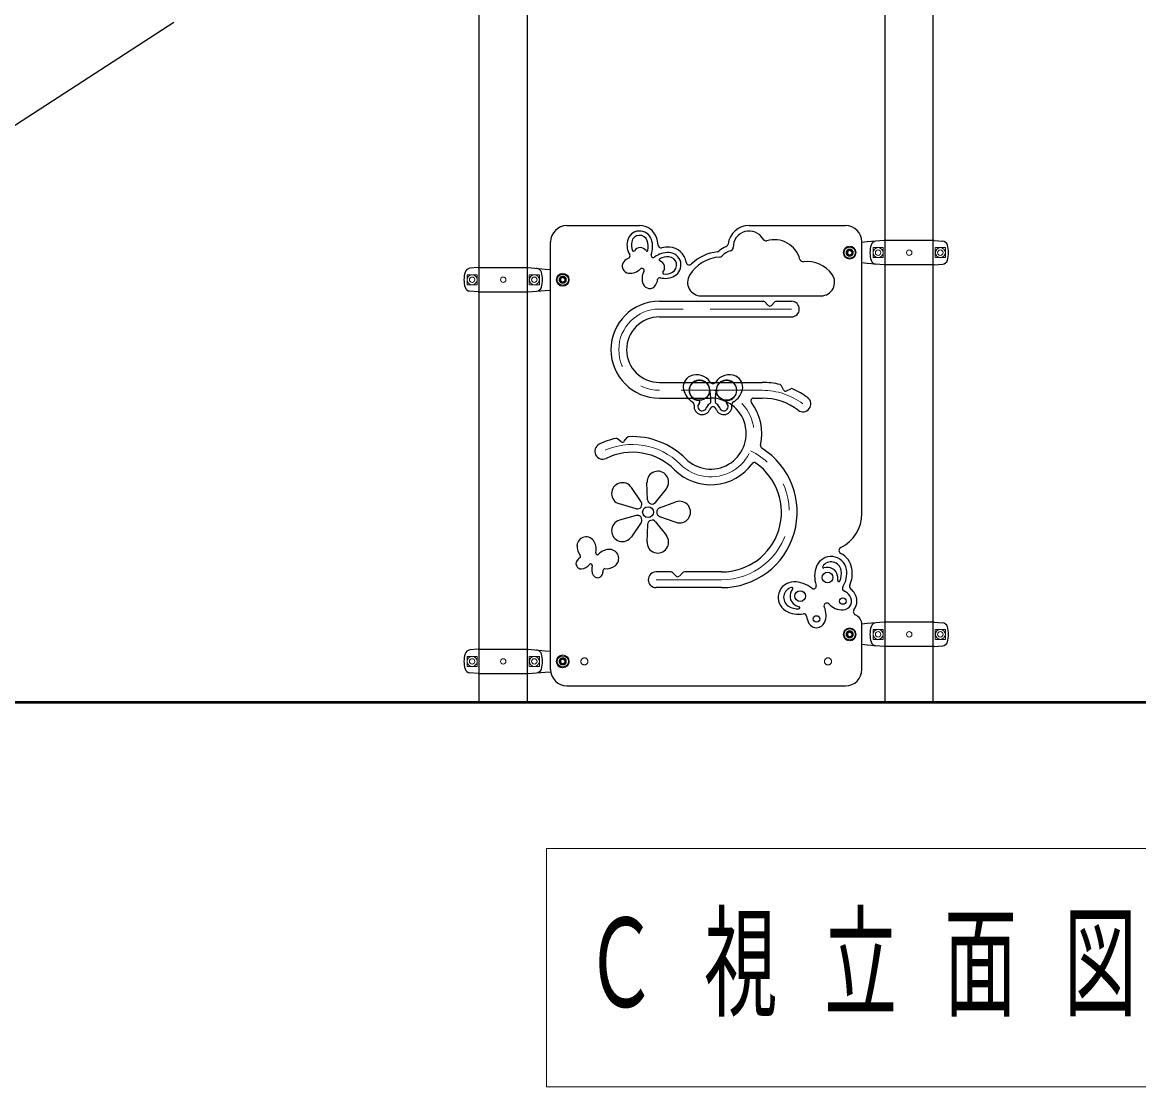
# Model space of a CAD drawing. Units: millimetres on the paper, scale 1:50. Extents: x -507 to 0, y -594 to 257.
# Drawn here: x -274.54 to -233.3, y -147.98 to -108.66 of the extents above; entities that cross this region are included whole.
import ezdxf

# ---------------------------------------------------------------- set-up
doc = ezdxf.new("R2010")
doc.units = ezdxf.units.MM
doc.linetypes.add('USER1', pattern=[4.5, 2.5, -2])
doc.linetypes.add('USER2', pattern=[6, 3, -1, 1, -1])
doc.layers.add('1_50', color=7, linetype='Continuous', lineweight=25)
doc.styles.add('ＭＳ ゴシック', font='')
doc.styles.get('ＭＳ ゴシック').set_extended_font_data('MS Gothic')

msp = doc.modelspace()

# ---------------------------------------------------------------- linework, layer by layer
at = {"layer": '1_50'}
for p, q in [((-257.667, -133.773), (-257.667, -75.483)), ((-255.885, -133.773), (-255.885, -75.483)), ((-242.667, -133.773), (-242.667, -75.483)), ((-240.885, -133.773), (-240.885, -75.483)), ((-268.94, -108.665), (-298.592, -127.868))]:
    msp.add_line(p, q, dxfattribs=at)
at = {"layer": '1_50', "color": 4}
for p, q in [((-254.426, -116.173), (-251.736, -116.173)), ((-247.689, -116.173), (-244.126, -116.173)), ((-255.026, -132.573), (-255.026, -116.773)), ((-244.056, -117.127), (-243.976, -117.081)), ((-244.056, -117.127), (-244.056, -117.219)), ((-243.976, -117.081), (-243.896, -117.127)), ((-243.896, -117.127), (-243.896, -117.219)), ((-243.526, -126.813), (-243.526, -116.773)), ((-244.056, -117.219), (-243.976, -117.265)), ((-243.976, -117.265), (-243.896, -117.219)), ((-254.656, -118.127), (-254.576, -118.081)), ((-254.656, -118.127), (-254.656, -118.219)), ((-254.656, -118.219), (-254.576, -118.265)), ((-254.576, -118.081), (-254.496, -118.127)), ((-254.576, -118.265), (-254.496, -118.219)), ((-254.496, -118.127), (-254.496, -118.219)), ((-243.526, -132.573), (-243.526, -130.916)), ((-244.056, -131.227), (-243.976, -131.181)), ((-244.056, -131.227), (-244.056, -131.319)), ((-244.056, -131.319), (-243.976, -131.365)), ((-243.976, -131.181), (-243.896, -131.227)), ((-243.976, -131.365), (-243.896, -131.319)), ((-243.896, -131.227), (-243.896, -131.319)), ((-254.656, -132.227), (-254.576, -132.181)), ((-254.656, -132.227), (-254.656, -132.319)), ((-254.656, -132.319), (-254.576, -132.365)), ((-254.576, -132.181), (-254.496, -132.227)), ((-254.576, -132.365), (-254.496, -132.319)), ((-254.496, -132.227), (-254.496, -132.319)), ((-254.426, -133.173), (-244.126, -133.173))]:
    msp.add_line(p, q, dxfattribs=at)
at = {"layer": '1_50', "color": 2}
for p, q in [((-243.326, -116.778), (-243.526, -116.793)), ((-242.696, -116.723), (-243.326, -116.778)), ((-240.856, -116.723), (-242.696, -116.723)), ((-240.856, -116.723), (-240.54, -116.751)), ((-257.696, -117.723), (-258.012, -117.751)), ((-257.696, -117.723), (-255.855, -117.723)), ((-255.856, -117.723), (-255.226, -117.778)), ((-255.226, -117.778), (-255.026, -117.793)), ((-243.326, -117.568), (-243.526, -117.553)), ((-242.696, -117.623), (-243.326, -117.568)), ((-240.856, -117.623), (-242.696, -117.623)), ((-240.856, -117.623), (-240.54, -117.595)), ((-257.696, -118.623), (-258.012, -118.595)), ((-257.696, -118.623), (-255.855, -118.623)), ((-255.856, -118.623), (-255.226, -118.568)), ((-255.226, -118.568), (-255.026, -118.553)), ((-249.465, -118.768), (-245.033, -118.768)), ((-251.006, -118.968), (-247.172, -118.968)), ((-246.982, -119.125), (-247.116, -118.991)), ((-246.869, -119.125), (-246.736, -118.991)), ((-246.68, -118.968), (-246.126, -118.968)), ((-251.006, -119.548), (-246.126, -119.548)), ((-251.006, -121.968), (-247.206, -121.968)), ((-246.417, -122.245), (-246.494, -122.089)), ((-246.31, -122.281), (-246.154, -122.204)), ((-251.006, -122.548), (-249.108, -122.548)), ((-247.528, -122.548), (-247.206, -122.548)), ((-252.414, -124.156), (-252.552, -124.05)), ((-252.302, -124.141), (-252.196, -124.002)), ((-251.442, -126.301), (-251.464, -125.66)), ((-251.681, -126.379), (-252.04, -125.847)), ((-251.144, -126.398), (-250.749, -125.892)), ((-251.865, -126.632), (-252.482, -126.455)), ((-250.996, -126.602), (-250.393, -126.382)), ((-251.865, -126.884), (-252.482, -127.061)), ((-250.996, -126.914), (-250.393, -127.134)), ((-251.681, -127.137), (-252.04, -127.669)), ((-251.442, -127.215), (-251.464, -127.856)), ((-251.144, -127.118), (-250.749, -127.624)), ((-250.572, -128.968), (-251.126, -128.968)), ((-250.382, -129.125), (-250.516, -128.991)), ((-250.269, -129.125), (-250.136, -128.991)), ((-248.706, -128.968), (-250.08, -128.968)), ((-248.706, -129.548), (-251.126, -129.548)), ((-243.326, -130.878), (-243.526, -130.893)), ((-242.696, -130.823), (-243.326, -130.878)), ((-240.856, -130.823), (-242.696, -130.823)), ((-240.856, -130.823), (-240.54, -130.851)), ((-257.696, -131.823), (-258.012, -131.851)), ((-257.696, -131.823), (-255.855, -131.823)), ((-255.856, -131.823), (-255.226, -131.878)), ((-255.226, -131.878), (-255.026, -131.893)), ((-243.326, -131.668), (-243.526, -131.653)), ((-242.696, -131.723), (-243.326, -131.668)), ((-240.856, -131.723), (-242.696, -131.723)), ((-240.856, -131.723), (-240.54, -131.695)), ((-257.696, -132.723), (-258.012, -132.695)), ((-257.696, -132.723), (-255.855, -132.723)), ((-255.856, -132.723), (-255.226, -132.668)), ((-255.226, -132.668), (-255.026, -132.653))]:
    msp.add_line(p, q, dxfattribs=at)
at = {"layer": '1_50', "color": 2, "lineweight": 13}
for p, q in [((-242.741, -116.988), (-243.111, -116.988)), ((-243.111, -117.358), (-243.111, -116.988)), ((-240.811, -116.988), (-240.441, -116.988)), ((-240.441, -117.358), (-240.441, -116.988)), ((-242.741, -117.358), (-243.111, -117.358)), ((-240.811, -117.358), (-240.441, -117.358)), ((-257.741, -117.988), (-258.111, -117.988)), ((-258.111, -118.358), (-258.111, -117.988)), ((-257.741, -118.358), (-258.111, -118.358)), ((-255.811, -117.988), (-255.441, -117.988)), ((-255.811, -118.358), (-255.441, -118.358)), ((-255.441, -118.358), (-255.441, -117.988)), ((-242.741, -131.088), (-243.111, -131.088)), ((-243.111, -131.458), (-243.111, -131.088)), ((-240.811, -131.088), (-240.441, -131.088)), ((-240.441, -131.458), (-240.441, -131.088)), ((-242.741, -131.458), (-243.111, -131.458)), ((-240.811, -131.458), (-240.441, -131.458)), ((-257.741, -132.088), (-258.111, -132.088)), ((-258.111, -132.458), (-258.111, -132.088)), ((-255.811, -132.088), (-255.441, -132.088)), ((-255.441, -132.458), (-255.441, -132.088)), ((-257.741, -132.458), (-258.111, -132.458)), ((-255.811, -132.458), (-255.441, -132.458))]:
    msp.add_line(p, q, dxfattribs=at)
at = {"layer": '1_50', "color": 4, "linetype": 'USER2', "lineweight": 13}
for p, q in [((-246.126, -119.258), (-251.006, -119.258)), ((-247.206, -122.258), (-251.006, -122.258)), ((-251.126, -129.258), (-248.706, -129.258))]:
    msp.add_line(p, q, dxfattribs=at)
at = {"layer": '1_50', "lineweight": 50}
msp.add_line((-317.894, -133.773), (-192.124, -133.773), dxfattribs=at)
at = {"layer": '1_50', "lineweight": 13}
for p, q in [((-255.176, -139.182), (-255.176, -147.982)), ((-198.376, -139.182), (-255.176, -139.182)), ((-255.176, -147.982), (-198.376, -147.982))]:
    msp.add_line(p, q, dxfattribs=at)
for centre in [(-243.976, -117.173), (-254.576, -118.173), (-243.976, -131.273), (-254.576, -132.273)]:
    msp.add_circle(centre, 0.24, dxfattribs=at)
at = {"layer": '1_50', "color": 4}
for centre, radius in [((-243.976, -117.173), 0.21), ((-254.576, -118.173), 0.21), ((-244.793, -129.173), 0.2), ((-245.805, -129.861), 0.2), ((-244.23, -130.044), 0.12), ((-245.203, -130.705), 0.12), ((-243.976, -131.273), 0.21), ((-254.576, -132.273), 0.21)]:
    msp.add_circle(centre, radius, dxfattribs=at)
at = {"layer": '1_50', "color": 4, "linetype": 'USER1', "lineweight": 13}
for centre, radius in [((-243.976, -117.173), 0.13), ((-243.976, -117.173), 0.125), ((-254.576, -118.173), 0.13), ((-254.576, -118.173), 0.125), ((-243.976, -131.273), 0.125), ((-254.576, -132.273), 0.125)]:
    msp.add_circle(centre, radius, dxfattribs=at)
at = {"layer": '1_50', "color": 4, "lineweight": 13}
for centre in [(-243.976, -117.173), (-254.576, -118.173), (-243.976, -131.273), (-254.576, -132.273)]:
    msp.add_circle(centre, 0.11, dxfattribs=at)
at = {"layer": '1_50', "color": 2, "lineweight": 13}
for centre, radius in [((-242.926, -117.173), 0.185), ((-242.926, -117.173), 0.1), ((-241.776, -117.173), 0.1), ((-240.626, -117.173), 0.185), ((-240.626, -117.173), 0.1), ((-257.926, -118.173), 0.185), ((-257.926, -118.173), 0.1), ((-256.776, -118.173), 0.1), ((-255.626, -118.173), 0.185), ((-255.626, -118.173), 0.1), ((-242.926, -131.273), 0.185), ((-240.626, -131.273), 0.185), ((-242.926, -131.273), 0.1), ((-241.776, -131.273), 0.1), ((-240.626, -131.273), 0.1), ((-257.926, -132.273), 0.185), ((-257.926, -132.273), 0.1), ((-256.776, -132.273), 0.1), ((-255.626, -132.273), 0.185), ((-255.626, -132.273), 0.1)]:
    msp.add_circle(centre, radius, dxfattribs=at)
at = {"layer": '1_50', "color": 40}
for centre in [(-249.526, -122.258), (-249.526, -122.258), (-248.526, -122.258), (-248.526, -122.258)]:
    msp.add_circle(centre, 0.37, dxfattribs=at)
at = {"layer": '1_50', "color": 2}
msp.add_circle((-251.426, -126.758), 0.2, dxfattribs=at)
at = {"layer": '1_50', "linetype": 'USER1', "lineweight": 13}
for centre in [(-243.976, -131.273), (-254.576, -132.273), (-253.776, -132.273), (-244.776, -132.273)]:
    msp.add_circle(centre, 0.13, dxfattribs=at)
at = {"layer": '1_50', "color": 4}
for centre, radius, start, end in [((-254.426, -116.773), 0.6, 90, 180), ((-251.736, -116.834), 0.661, 19.1803, 90), ((-247.689, -116.959), 0.786, 90, 172.4466), ((-244.126, -116.773), 0.6, 0, 90), ((-251.736, -116.834), 0.301, 19.1803, 167.652), ((-252.083, -116.954), 1.028, 3.8123, 19.1803), ((-251.49, -116.888), 0.553, 167.652, 202.4011), ((-251.964, -117.083), 0.04, 202.4011, 326.3912), ((-251.713, -117.25), 0.262, 35.5445, 146.3912), ((-251.467, -117.075), 0.04, 215.5445, 348.9386), ((-252.083, -116.954), 0.668, 348.9386, 19.1803), ((-250.938, -116.878), 0.12, 183.8123, 282.6803), ((-250.686, -117.998), 1.028, 87.3123, 102.6803), ((-250.669, -117.631), 0.661, 9.3078, 87.3123), ((-248.878, -117.022), 0.12, 276.1833, 312.2344), ((-248.221, -117.746), 0.858, 112.0596, 132.2344), ((-248.588, -116.84), 0.12, 292.0596, 352.4466), ((-250.976, -117.441), 0.04, 117.554, 250.9481), ((-250.686, -117.998), 0.668, 87.3123, 117.554), ((-251.075, -117.727), 0.262, 320.1014, 70.9481), ((-250.669, -117.631), 0.301, 298.8406, 87.3123), ((-249.898, -117.505), 0.12, 189.3078, 314.3921), ((-248.692, -118.737), 1.605, 96.1833, 134.3921), ((-250.843, -117.92), 0.04, 140.1014, 264.0915), ((-250.791, -117.41), 0.553, 264.0915, 298.8406), ((-244.926, -126.813), 1.4, 296.2933, 0), ((-244.253, -128.176), 0.12, 116.2933, 242.8294), ((-244.662, -128.973), 0.376, 9.7804, 145.6816), ((-244.662, -128.973), 0.776, 9.7804, 62.8294), ((-244.939, -128.784), 0.04, 145.6816, 290.5379), ((-244.793, -129.173), 0.376, 9.7804, 110.5379), ((-244.973, -129.027), 0.692, 336.5385, 9.7804), ((-244.973, -129.027), 1.091, 336.7144, 9.7804), ((-245.104, -129.227), 0.692, 355.3457, 9.7804), ((-244.375, -129.286), 0.04, 175.3457, 336.5385), ((-243.86, -129.506), 0.12, 156.7144, 229.6961), ((-246.04, -129.909), 0.376, 102.6907, 238.5918), ((-245.805, -129.861), 0.376, 137.8343, 238.5918), ((-246.113, -129.581), 0.04, 317.8343, 102.6907), ((-244.48, -130.236), 0.838, 37.5763, 49.6961), ((-244.23, -130.044), 0.523, 322.2736, 37.5763), ((-245.875, -129.639), 0.692, 238.5918, 271.8337), ((-245.641, -129.591), 0.692, 238.5918, 253.0266), ((-245.854, -130.291), 0.04, 271.8337, 73.0266), ((-243.721, -130.438), 0.12, 142.2736, 246.8413), ((-243.926, -130.916), 0.4, 0, 66.8413), ((-254.426, -132.573), 0.6, 180, 270), ((-244.126, -132.573), 0.6, 270, 0)]:
    msp.add_arc(centre, radius, start, end, dxfattribs=at)
at = {"layer": '1_50', "color": 2}
for centre, radius, start, end in [((-251.736, -116.834), 0.461, 19.1803, 167.652), ((-252.083, -116.954), 0.828, 339.4161, 19.1803), ((-247.689, -116.959), 0.587, 28.8533, 182.3603), ((-247.07, -116.618), 0.12, 208.8533, 286.2644), ((-246.761, -117.679), 0.984, 15.1977, 106.2644), ((-251.49, -116.888), 0.713, 167.652, 211.1399), ((-248.221, -117.746), 0.658, 102.9626, 136.9553), ((-248.395, -116.989), 0.12, 282.9626, 2.3603), ((-242.226, -117.173), 1, 163.8038, 196.1962), ((-242.994, -116.95), 0.2, 95, 163.8038), ((-240.558, -116.95), 0.2, 16.1962, 85), ((-241.326, -117.173), 1, 343.8037, 16.1962), ((-252.12, -117.674), 0.259, 139.8562, 264.1817), ((-251.927, -117.837), 0.51, 114.1406, 139.8562), ((-252.169, -117.298), 0.08, 294.1406, 31.1399), ((-251.233, -117.274), 0.08, 159.4161, 307.0765), ((-250.686, -117.998), 0.828, 87.3123, 127.0765), ((-250.669, -117.631), 0.461, 298.8406, 87.3123), ((-248.692, -118.737), 1.405, 93.6454, 148.763), ((-248.789, -117.216), 0.12, 273.6454, 316.9553), ((-245.695, -117.389), 0.12, 195.1977, 276.9969), ((-245.544, -118.621), 1.121, 34.6634, 96.9969), ((-242.994, -117.396), 0.2, 196.1962, 265), ((-240.558, -117.396), 0.2, 275, 343.8037), ((-257.226, -118.173), 1, 163.8038, 196.1962), ((-257.994, -117.95), 0.2, 95, 163.8038), ((-255.558, -117.95), 0.2, 16.1962, 85), ((-256.326, -118.173), 1, 343.8037, 16.1962), ((-252.091, -117.392), 0.542, 264.1817, 315.0161), ((-251.65, -117.832), 0.08, 331.4765, 135.0162), ((-251.104, -118.129), 0.542, 151.4765, 202.3109), ((-251.366, -118.237), 0.259, 202.3109, 326.6365), ((-251.576, -118.099), 0.51, 326.6365, 352.352), ((-250.991, -118.177), 0.08, 75.3528, 172.352), ((-250.791, -117.41), 0.713, 255.3528, 298.8406), ((-249.465, -118.268), 0.5, 148.763, 270), ((-245.033, -118.268), 0.5, 270, 34.6634), ((-257.994, -118.396), 0.2, 196.1962, 265), ((-255.558, -118.396), 0.2, 275, 343.8037), ((-251.006, -120.758), 1.79, 90, 270), ((-247.172, -119.048), 0.08, 45, 90), ((-246.926, -119.068), 0.08, 225, 315), ((-246.68, -119.048), 0.08, 90, 135), ((-246.126, -119.258), 0.29, 270, 90), ((-251.006, -120.758), 1.21, 90, 270), ((-249.694, -122.134), 0.432, 114.1145, 192.6835), ((-249.626, -122.285), 0.598, 33.2539, 114.1145), ((-249.026, -121.891), 0.12, 213.2539, 326.7461), ((-248.426, -122.285), 0.598, 65.8855, 146.7461), ((-248.358, -122.134), 0.432, 347.3165, 65.8855), ((-247.206, -124.758), 2.79, 76.3358, 90), ((-246.566, -122.125), 0.08, 26.3403, 76.3358), ((-249.416, -122.071), 0.717, 192.6835, 239.5124), ((-248.635, -122.071), 0.717, 300.4876, 347.3165), ((-246.345, -122.209), 0.08, 206.3402, 296.3403), ((-246.118, -122.276), 0.08, 66.3447, 116.3402), ((-247.206, -124.758), 2.79, 52.9963, 66.3447), ((-249.108, -123.858), 1.31, 225.017, 90), ((-249.841, -122.792), 0.12, 350.9774, 59.5124), ((-249.426, -122.858), 0.3, 170.9774, 342.2472), ((-249.026, -122.986), 0.12, 17.7528, 162.2472), ((-248.626, -122.858), 0.3, 197.7528, 9.0226), ((-248.211, -122.792), 0.12, 120.4876, 189.0226), ((-247.528, -122.648), 0.1, 90, 217.4479), ((-249.108, -123.858), 1.89, 346.8678, 37.4479), ((-247.206, -124.758), 2.21, 52.9963, 90), ((-245.701, -122.761), 0.29, 232.9963, 52.9963), ((-252.006, -126.758), 2.79, 102.6743, 116.0218), ((-252.6, -124.114), 0.08, 52.6788, 102.6743), ((-252.365, -124.092), 0.08, 232.6788, 322.6788), ((-252.133, -124.051), 0.08, 92.6833, 142.6788), ((-252.006, -126.758), 2.79, 45.017, 92.6833), ((-253.103, -124.511), 0.29, 116.0218, 296.0218), ((-252.006, -126.758), 2.21, 45.017, 116.0218), ((-248.706, -126.758), 2.79, 270, 57.8885), ((-247.17, -124.31), 0.1, 166.8678, 237.8885), ((-249.108, -123.858), 1.89, 225.017, 323.9887), ((-248.706, -126.758), 2.21, 270, 55.0748), ((-247.498, -125.028), 0.1, 55.0748, 143.9887), ((-251.064, -125.646), 0.4, 322, 182), ((-252.372, -126.071), 0.4, 34, 254), ((-251.819, -126.472), 0.166, 254, 34), ((-251.276, -126.295), 0.166, 182, 322), ((-250.939, -126.758), 0.166, 110, 250), ((-250.256, -126.758), 0.4, 250, 110), ((-251.819, -127.044), 0.166, 326, 106), ((-252.372, -127.445), 0.4, 106, 326), ((-251.276, -127.22), 0.166, 38, 178), ((-253.712, -128.01), 0.339, 27.7501, 176.2218), ((-253.951, -128.136), 0.609, 347.9859, 27.7501), ((-251.064, -127.87), 0.4, 178, 38), ((-253.526, -128.023), 0.524, 176.2218, 219.7096), ((-253.298, -128.275), 0.0588, 167.9859, 315.6463), ((-252.821, -128.742), 0.609, 95.8821, 135.6463), ((-252.848, -128.473), 0.339, 307.4104, 95.8821), ((-253.898, -128.663), 0.19, 148.426, 272.7515), ((-253.74, -128.76), 0.375, 122.7104, 148.426), ((-253.975, -128.395), 0.0588, 302.7104, 39.7096), ((-253.54, -128.727), 0.0588, 340.0463, 143.5859), ((-244.662, -128.973), 0.576, 9.7804, 158.2521), ((-253.908, -128.455), 0.399, 272.7515, 323.5859), ((-253.11, -128.883), 0.399, 160.0463, 210.8807), ((-253.289, -128.99), 0.19, 210.8807, 335.2062), ((-253.457, -128.912), 0.375, 335.2062, 0.9218), ((-253.023, -128.905), 0.0588, 83.9226, 180.9218), ((-252.961, -128.325), 0.524, 263.9226, 307.4104), ((-251.126, -129.258), 0.29, 90, 270), ((-250.572, -129.048), 0.08, 45, 90), ((-250.08, -129.048), 0.08, 90, 135), ((-244.235, -129.143), 1.035, 158.2521, 198.0163), ((-244.973, -129.027), 0.891, 326.2926, 9.7804), ((-250.326, -129.068), 0.08, 225, 315), ((-246.04, -129.909), 0.576, 90.1201, 238.5918), ((-246.039, -130.368), 1.035, 50.3559, 90.1201), ((-245.314, -129.494), 0.1, 230.3559, 18.0163), ((-244.148, -129.577), 0.1, 146.2926, 243.2918), ((-244.23, -130.044), 0.323, 273.2507, 37.5763), ((-244.48, -130.236), 0.638, 37.5763, 63.2918), ((-244.825, -130.215), 0.1, 42.4163, 205.956), ((-245.524, -130.556), 0.678, 335.1215, 25.956), ((-244.25, -129.69), 0.678, 222.4163, 273.2507), ((-245.875, -129.639), 0.891, 238.5918, 282.0797), ((-245.667, -130.609), 0.1, 5.0804, 102.0797), ((-244.932, -130.544), 0.638, 185.0804, 210.796), ((-245.203, -130.705), 0.323, 210.796, 335.1215), ((-242.226, -131.273), 1, 163.8038, 196.1962), ((-242.994, -131.05), 0.2, 95, 163.8038), ((-240.558, -131.05), 0.2, 16.1962, 85), ((-241.326, -131.273), 1, 343.8037, 16.1962), ((-242.994, -131.496), 0.2, 196.1962, 265), ((-240.558, -131.496), 0.2, 275, 343.8037), ((-257.994, -132.05), 0.2, 95, 163.8038), ((-255.558, -132.05), 0.2, 16.1962, 85), ((-257.226, -132.273), 1, 163.8038, 196.1962), ((-256.326, -132.273), 1, 343.8037, 16.1962), ((-257.994, -132.496), 0.2, 196.1962, 265), ((-255.558, -132.496), 0.2, 275, 343.8037)]:
    msp.add_arc(centre, radius, start, end, dxfattribs=at)
at = {"layer": '1_50', "color": 2, "lineweight": 13}
for centre, start, end in [((-245.301, -117.173), 355.8705, 4.1295), ((-238.251, -117.173), 175.8705, 184.1295), ((-260.301, -118.173), 355.8705, 4.1295), ((-253.251, -118.173), 175.8705, 184.1295), ((-245.301, -131.273), 355.8705, 4.1295), ((-238.251, -131.273), 175.8705, 184.1295), ((-260.301, -132.273), 355.8705, 4.1295), ((-253.251, -132.273), 175.8705, 184.1295)]:
    msp.add_arc(centre, 2.567, start, end, dxfattribs=at)
at = {"layer": '1_50', "color": 4, "linetype": 'USER2', "lineweight": 13}
for centre, radius, start, end in [((-251.006, -120.758), 1.5, 90, 270), ((-249.108, -123.858), 1.6, 225.017, 90), ((-247.206, -124.758), 2.5, 52.9963, 90), ((-252.006, -126.758), 2.5, 45.017, 116.0218), ((-248.706, -126.758), 2.5, 270, 64.7758)]:
    msp.add_arc(centre, radius, start, end, dxfattribs=at)
at = {"layer": '1_50', "color": 1}
for centre, radius, start, end in [((-249.526, -122.258), 0.38, 12.4322, 263.7178), ((-248.526, -122.258), 0.38, 276.2822, 167.5678), ((-251.235, -122.635), 2.131, 359.2145, 12.4322), ((-246.816, -122.635), 2.131, 167.5678, 180.7855), ((-249.426, -122.858), 0.16, 132.3297, 342.2472), ((-249.574, -122.695), 0.06, 312.3297, 83.7178), ((-249.026, -122.986), 0.26, 121.6047, 162.2472), ((-249.225, -122.662), 0.12, 301.6048, 359.2145), ((-248.827, -122.662), 0.12, 180.7855, 238.3953), ((-249.026, -122.986), 0.26, 17.7528, 58.3952), ((-248.626, -122.858), 0.16, 197.7528, 47.6703), ((-248.478, -122.695), 0.06, 96.2822, 227.6703)]:
    msp.add_arc(centre, radius, start, end, dxfattribs=at)

# ---------------------------------------------------------------- texts
at = {"layer": '1_50', "insert": (-253.776, -143.582), "char_height": 3.299, "attachment_point": 4, "style": 'ＭＳ ゴシック'}
msp.add_mtext('\\T1.64;\\W0.6;Ｃ視立面図\u3000Ｓ＝１／５０', dxfattribs=at)

doc.saveas('drawing.dxf')
